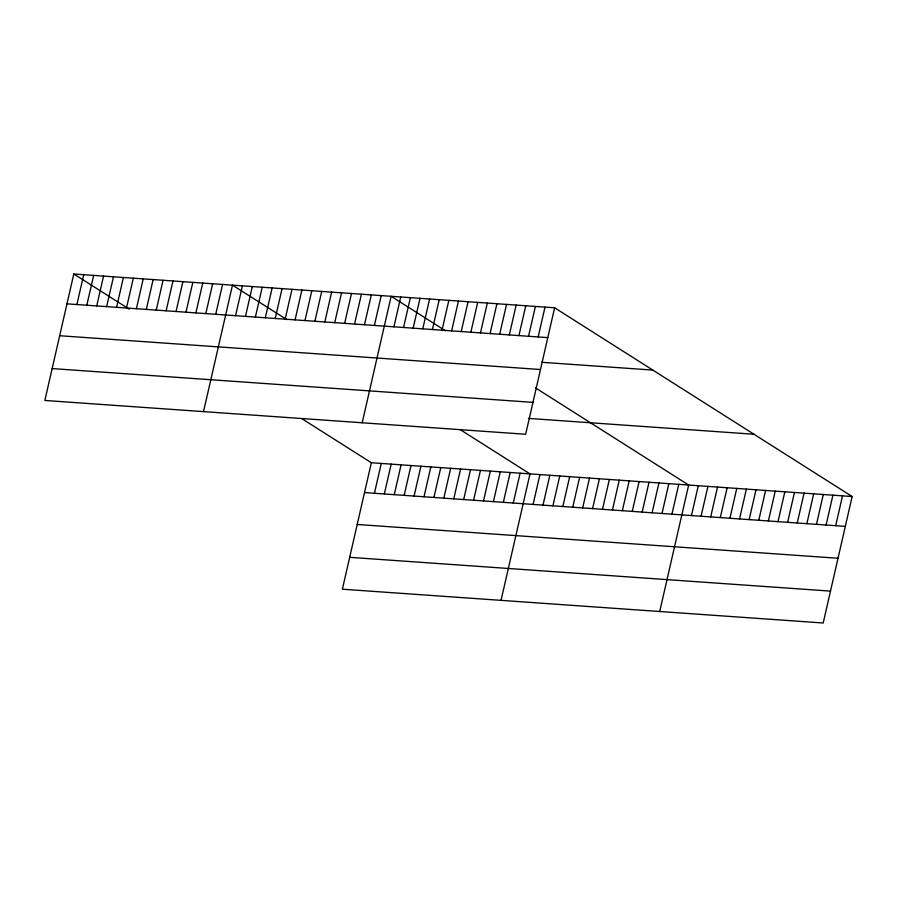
<?xml version="1.0" encoding="UTF-8"?>
<svg xmlns="http://www.w3.org/2000/svg" width="897" height="897" viewBox="0 0 897 897"><rect width="100%" height="100%" fill="white"/><g stroke="black" fill="none" stroke-linecap="round" stroke-linejoin="round"><path stroke-width="1.35" d="M73.812 274L44.85 400.466L525.653 434.26L554.626 307.794L73.812 274L129.258 309.173M76.895 304.532L83.735 274.695M86.818 305.227L93.647 275.39M96.73 305.922L103.559 276.097M106.642 306.628L113.482 276.792M116.565 307.323L123.394 277.487M126.477 308.019L133.317 278.182M136.4 308.714L143.228 278.877M146.312 309.409L153.152 279.572M156.235 310.104L163.063 280.279M166.147 310.81L172.975 280.974M176.059 311.506L182.898 281.669M185.982 312.201L192.81 282.364M195.894 312.896L202.733 283.06M205.817 313.591L212.645 283.755M215.729 314.286L222.568 284.461M203.518 411.611L232.48 285.156L286.771 319.59M235.563 315.688L242.392 285.851M245.475 316.383L252.315 286.547M255.398 317.078L262.227 287.242M265.31 317.773L272.15 287.937M275.233 318.469L282.062 288.643M285.145 319.164L291.985 289.339M295.068 319.87L301.897 290.034M304.98 320.565L311.808 290.729M314.892 321.261L321.731 291.424M324.815 321.956L331.643 292.119M334.727 322.651L341.566 292.826M344.65 323.346L351.478 293.521M354.562 324.052L361.401 294.216M364.485 324.748L371.313 294.911M374.397 325.443L381.225 295.606M362.186 422.767L391.148 296.302L445.439 330.746M393.929 326.811L400.757 296.985M302.031 418.776L371.347 462.74L342.374 589.206L823.188 623L852.15 496.534L554.626 307.794M403.549 327.495L410.378 297.658M374.43 493.272L381.259 463.446M413.158 328.167L419.998 298.331M384.342 493.967L391.17 464.141M422.779 328.84L429.607 299.004M394.265 494.673L401.094 464.837M432.399 329.524L439.227 299.688M404.177 495.368L411.005 465.532M442.008 330.197L448.848 300.36M451.628 330.87L458.457 301.033M414.089 496.063L420.928 466.227M461.237 331.542L468.077 301.717M424.012 496.759L430.84 466.922M470.858 332.226L477.686 302.39M433.924 497.454L440.763 467.629M480.478 332.899L487.306 303.063M443.847 498.149L450.675 468.324M490.087 333.572L496.927 303.735M453.759 498.855L460.587 469.019M499.707 334.245L506.536 304.419M463.682 499.551L470.51 469.714M509.328 334.929L516.156 305.092M473.594 500.246L480.422 470.409M518.937 335.601L525.777 305.765M483.505 500.941L490.345 471.104M528.557 336.274L535.386 306.449M493.428 501.636L500.257 471.811M538.166 336.958L545.006 307.122M503.34 502.331L510.18 472.506M513.263 503.038L520.092 473.201M501.042 600.351L530.004 473.896L460.699 429.932M533.098 504.428L539.927 474.591M543.01 505.123L549.839 475.287M552.922 505.818L559.762 475.993M562.845 506.513L569.673 476.688M572.757 507.22L579.597 477.383M582.68 507.915L589.508 478.079M592.592 508.61L599.42 478.774M602.515 509.305L609.343 479.469M612.427 510.001L619.255 480.164M622.339 510.696L629.178 480.87M632.262 511.402L639.09 481.566M642.174 512.097L649.013 482.261M652.097 512.792L658.925 482.956M662.008 513.488L668.837 483.651M671.931 514.183L678.76 484.346M659.71 611.507L688.672 485.053L535.419 387.829M691.464 515.562L698.292 485.726M701.073 516.235L707.912 486.398M710.693 516.907L717.522 487.071M720.302 517.591L727.142 487.755M729.923 518.264L736.751 488.428M739.543 518.937L746.371 489.1M749.152 519.61L755.992 489.784M758.772 520.294L765.601 490.457M768.393 520.966L775.221 491.13M778.002 521.639L784.841 491.803M787.622 522.323L794.45 492.487M797.231 522.996L804.071 493.159M806.852 523.669L813.68 493.832M816.472 524.341L823.3 494.516M826.081 525.025L832.921 495.189M835.701 525.698L842.53 495.862M66.983 303.836L547.787 337.631M541.53 362.265L652.803 370.08M59.673 335.725L540.487 369.519M52.149 368.577L532.964 402.372M528.512 418.406L753.962 434.249M371.347 462.74L852.15 496.534M364.507 492.576L845.322 526.371M357.208 524.465L838.011 558.259M349.684 557.317L830.487 591.112"/></g></svg>
